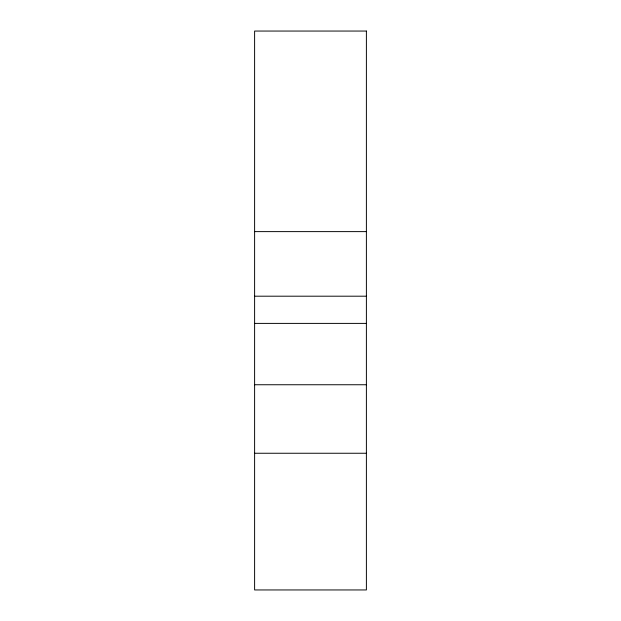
<?xml version="1.0" encoding="UTF-8"?>
<svg xmlns="http://www.w3.org/2000/svg" width="621" height="621" viewBox="0 0 621 621"><rect width="100%" height="100%" fill="white"/><g stroke="black" fill="none" stroke-linecap="round" stroke-linejoin="round"><path stroke-width="0.93" d="M254.61 231.617L366.39 231.617M254.61 296.194L366.39 296.194M254.61 323.394L366.39 323.394M254.61 384.748L366.39 384.748M254.61 453.252L366.39 453.252M366.39 31.05L254.61 31.05L254.61 589.95L366.39 589.95L366.39 31.05"/></g></svg>
